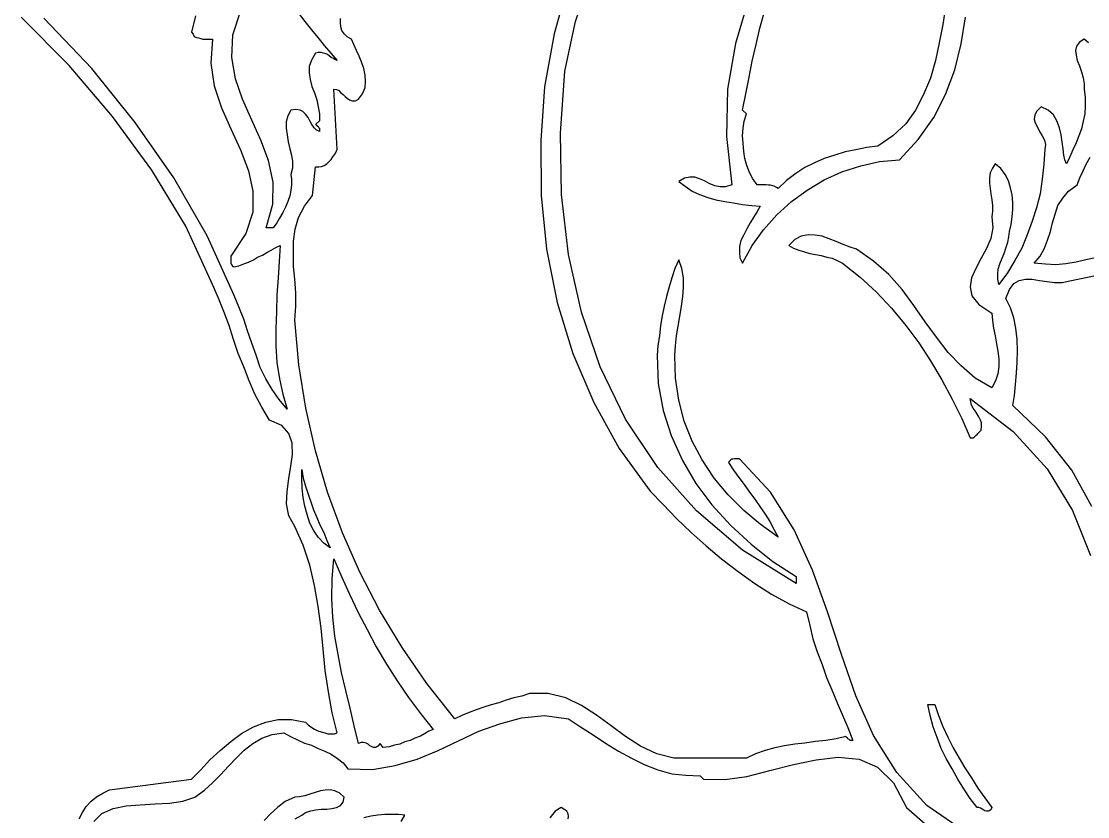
# Model space of a CAD drawing. Extents: x 0.03 to 8.99, y 0.03 to 7.32.
# Drawn here: x 0.557 to 2.542, y 3.314 to 4.794 of the extents above; entities that cross this region are included whole.
import ezdxf

# ---------------------------------------------------------------- set-up
doc = ezdxf.new("R2010")
doc.units = 0
doc.layers.add('1', color=7, linetype='Continuous')

msp = doc.modelspace()

# ---------------------------------------------------------------- linework, layer by layer
for points in [[(0.665, 3.31), (0.671, 3.322), (0.678, 3.333), (0.687, 3.343), (0.697, 3.351), (0.709, 3.358), (0.721, 3.364), (0.874, 3.384), (0.891, 3.401), (0.908, 3.42), (0.927, 3.437), (0.947, 3.454), (0.967, 3.469), (0.989, 3.481), (1.012, 3.49), (1.035, 3.495), (1.06, 3.495), (1.086, 3.49), (1.091, 3.485), (1.096, 3.481), (1.103, 3.477), (1.109, 3.474), (1.115, 3.472), (1.122, 3.47), (1.128, 3.468), (1.134, 3.468), (1.14, 3.468), (1.145, 3.47), (1.136, 3.507), (1.129, 3.546), (1.123, 3.586), (1.119, 3.626), (1.115, 3.665), (1.11, 3.705), (1.103, 3.744), (1.094, 3.782), (1.082, 3.819), (1.066, 3.854), (1.055, 3.874), (1.051, 3.896), (1.052, 3.919), (1.055, 3.943), (1.059, 3.966), (1.062, 3.988), (1.061, 4.009), (1.055, 4.027), (1.042, 4.042), (1.019, 4.052), (1.005, 4.076), (0.992, 4.1), (0.981, 4.125), (0.971, 4.151), (0.961, 4.176), (0.952, 4.202), (0.944, 4.228), (0.934, 4.254), (0.924, 4.279), (0.913, 4.304), (0.863, 4.413), (0.8, 4.517), (0.727, 4.617), (0.646, 4.712), (0.557, 4.802)], [(2.258, 3.523), (2.265, 3.502), (2.273, 3.482), (2.282, 3.462), (2.292, 3.442), (2.303, 3.423), (2.314, 3.405), (2.326, 3.386), (2.338, 3.367), (2.351, 3.349), (2.364, 3.331), (2.362, 3.327), (2.359, 3.325), (2.357, 3.324), (2.354, 3.324), (2.351, 3.325), (2.349, 3.326), (2.346, 3.328), (2.343, 3.33), (2.34, 3.331), (2.337, 3.331), (2.324, 3.348), (2.312, 3.366), (2.301, 3.384), (2.29, 3.403), (2.279, 3.422), (2.27, 3.441), (2.262, 3.461), (2.255, 3.481), (2.249, 3.502), (2.245, 3.523), (2.258, 3.523)]]:
    msp.add_lwpolyline(points)
at = {"layer": '1'}
for points in [[(1.576, 4.867), (1.549, 4.771), (1.531, 4.672), (1.524, 4.572), (1.525, 4.47), (1.535, 4.37), (1.555, 4.271), (1.584, 4.176), (1.623, 4.085), (1.67, 3.999), (1.728, 3.92), (1.752, 3.895), (1.777, 3.869), (1.804, 3.843), (1.832, 3.818), (1.861, 3.794), (1.892, 3.77), (1.923, 3.748), (1.954, 3.728), (1.987, 3.71), (2.019, 3.695), (2.025, 3.67), (2.031, 3.645), (2.039, 3.621), (2.048, 3.597), (2.056, 3.573), (2.066, 3.55), (2.076, 3.526), (2.086, 3.503), (2.096, 3.48), (2.105, 3.456), (2.103, 3.456), (2.101, 3.456), (2.1, 3.456), (2.098, 3.458), (2.096, 3.459), (2.095, 3.46), (2.093, 3.462), (2.092, 3.463), (2.074, 3.459), (2.055, 3.456), (2.036, 3.454), (2.016, 3.451), (1.997, 3.449), (1.978, 3.446), (1.96, 3.442), (1.942, 3.437), (1.924, 3.431), (1.907, 3.423), (1.899, 3.423), (1.89, 3.423), (1.881, 3.423), (1.871, 3.423), (1.86, 3.423), (1.85, 3.423), (1.839, 3.423), (1.828, 3.423), (1.818, 3.423), (1.807, 3.423), (1.772, 3.423), (1.74, 3.431), (1.71, 3.445), (1.682, 3.463), (1.655, 3.483), (1.628, 3.503), (1.6, 3.521), (1.571, 3.535), (1.538, 3.543), (1.503, 3.543), (1.489, 3.538), (1.474, 3.535), (1.46, 3.531), (1.446, 3.526), (1.432, 3.522), (1.418, 3.518), (1.404, 3.513), (1.391, 3.508), (1.377, 3.502), (1.364, 3.496), (1.312, 3.562), (1.266, 3.629), (1.224, 3.698), (1.187, 3.769), (1.155, 3.842), (1.127, 3.918), (1.105, 3.995), (1.087, 4.074), (1.074, 4.155), (1.066, 4.238), (1.068, 4.264), (1.068, 4.289), (1.066, 4.314), (1.064, 4.338), (1.064, 4.362), (1.064, 4.385), (1.067, 4.407), (1.073, 4.429), (1.084, 4.45), (1.099, 4.47), (1.105, 4.523), (1.111, 4.523), (1.116, 4.524), (1.121, 4.526), (1.126, 4.529), (1.13, 4.533), (1.134, 4.537), (1.137, 4.542), (1.141, 4.547), (1.143, 4.551), (1.145, 4.556), (1.139, 4.668), (1.144, 4.667), (1.148, 4.665), (1.152, 4.661), (1.156, 4.658), (1.16, 4.654), (1.164, 4.651), (1.168, 4.648), (1.173, 4.646), (1.179, 4.646), (1.185, 4.649), (1.192, 4.659), (1.197, 4.671), (1.198, 4.682), (1.197, 4.694), (1.195, 4.706), (1.191, 4.717), (1.186, 4.729), (1.181, 4.74), (1.176, 4.751), (1.172, 4.761), (1.164, 4.765), (1.158, 4.771), (1.154, 4.777), (1.152, 4.784), (1.151, 4.792), (1.151, 4.799)], [(2.317, 3.284), (2.243, 3.335), (2.187, 3.396), (2.144, 3.465), (2.111, 3.539), (2.084, 3.616), (2.058, 3.695), (2.03, 3.773), (1.996, 3.848), (1.952, 3.918), (1.894, 3.98), (1.891, 3.98), (1.888, 3.98), (1.885, 3.98), (1.882, 3.979), (1.88, 3.979), (1.878, 3.978), (1.877, 3.977), (1.875, 3.975), (1.874, 3.973), (1.883, 3.959), (1.893, 3.945), (1.903, 3.932), (1.913, 3.918), (1.923, 3.905), (1.932, 3.891), (1.942, 3.877), (1.951, 3.863), (1.959, 3.848), (1.966, 3.834), (1.933, 3.858), (1.902, 3.884), (1.873, 3.913), (1.847, 3.944), (1.825, 3.978), (1.806, 4.013), (1.791, 4.05), (1.781, 4.089), (1.775, 4.13), (1.774, 4.172), (1.775, 4.19), (1.777, 4.209), (1.78, 4.227), (1.783, 4.245), (1.786, 4.264), (1.789, 4.282), (1.79, 4.299), (1.79, 4.317), (1.787, 4.334), (1.781, 4.35), (1.774, 4.334), (1.768, 4.317), (1.763, 4.3), (1.758, 4.282), (1.754, 4.264), (1.75, 4.246), (1.747, 4.228), (1.745, 4.209), (1.742, 4.191), (1.741, 4.172), (1.743, 4.12), (1.752, 4.07), (1.767, 4.023), (1.788, 3.977), (1.813, 3.934), (1.843, 3.894), (1.878, 3.856), (1.916, 3.821), (1.956, 3.789), (2, 3.761), (2, 3.748), (1.9, 3.81), (1.814, 3.883), (1.742, 3.964), (1.682, 4.054), (1.635, 4.151), (1.6, 4.253), (1.576, 4.36), (1.563, 4.472), (1.561, 4.586), (1.569, 4.701), (1.589, 4.794), (1.619, 4.883)], [(1.911, 4.835), (1.887, 4.753), (1.872, 4.668), (1.87, 4.58), (1.88, 4.49), (1.868, 4.486), (1.858, 4.486), (1.848, 4.488), (1.838, 4.492), (1.829, 4.497), (1.82, 4.501), (1.811, 4.504), (1.802, 4.504), (1.792, 4.502), (1.781, 4.496), (1.793, 4.487), (1.806, 4.478), (1.82, 4.472), (1.835, 4.466), (1.85, 4.462), (1.867, 4.459), (1.883, 4.456), (1.9, 4.453), (1.917, 4.451), (1.933, 4.45), (1.927, 4.44), (1.921, 4.43), (1.914, 4.419), (1.908, 4.408), (1.902, 4.397), (1.897, 4.386), (1.894, 4.375), (1.894, 4.364), (1.895, 4.354), (1.9, 4.344), (1.918, 4.377), (1.939, 4.406), (1.964, 4.434), (1.991, 4.459), (2.02, 4.48), (2.052, 4.499), (2.085, 4.514), (2.12, 4.525), (2.155, 4.533), (2.192, 4.536), (2.227, 4.574), (2.256, 4.615), (2.278, 4.658), (2.295, 4.704), (2.307, 4.752), (2.315, 4.802)], [(1.073, 4.809), (1.085, 4.794), (1.097, 4.778), (1.109, 4.764), (1.121, 4.749), (1.133, 4.735), (1.145, 4.721), (1.141, 4.723), (1.138, 4.725), (1.134, 4.727), (1.13, 4.73), (1.127, 4.732), (1.123, 4.734), (1.119, 4.735), (1.115, 4.736), (1.11, 4.736), (1.105, 4.735), (1.097, 4.722), (1.093, 4.71), (1.093, 4.698), (1.095, 4.686), (1.098, 4.673), (1.103, 4.661), (1.107, 4.648), (1.11, 4.635), (1.112, 4.622), (1.112, 4.609), (1.105, 4.602), (1.107, 4.601), (1.108, 4.599), (1.11, 4.598), (1.111, 4.596), (1.112, 4.595), (1.112, 4.593), (1.112, 4.591), (1.112, 4.589), (1.106, 4.592), (1.102, 4.596), (1.098, 4.602), (1.094, 4.609), (1.091, 4.615), (1.086, 4.621), (1.081, 4.626), (1.076, 4.629), (1.068, 4.63), (1.059, 4.629), (1.053, 4.618), (1.05, 4.607), (1.05, 4.595), (1.052, 4.583), (1.054, 4.57), (1.057, 4.557), (1.06, 4.545), (1.062, 4.533), (1.062, 4.521), (1.059, 4.509), (1.06, 4.5), (1.06, 4.49), (1.059, 4.479), (1.057, 4.469), (1.053, 4.459), (1.049, 4.448), (1.044, 4.438), (1.038, 4.428), (1.033, 4.419), (1.026, 4.41), (1.013, 4.41), (1.025, 4.454), (1.026, 4.495), (1.017, 4.535), (1.003, 4.573), (0.986, 4.61), (0.969, 4.649), (0.956, 4.687), (0.949, 4.727), (0.951, 4.769), (0.966, 4.814)], [(2.278, 4.821), (2.273, 4.788), (2.266, 4.754), (2.259, 4.721), (2.25, 4.688), (2.237, 4.658), (2.222, 4.629), (2.204, 4.603), (2.18, 4.581), (2.152, 4.562), (2.131, 4.559), (2.111, 4.555), (2.091, 4.551), (2.072, 4.545), (2.052, 4.539), (2.034, 4.531), (2.016, 4.522), (1.999, 4.511), (1.982, 4.498), (1.966, 4.483), (1.963, 4.485), (1.959, 4.487), (1.956, 4.488), (1.952, 4.489), (1.948, 4.489), (1.944, 4.49), (1.939, 4.49), (1.935, 4.49), (1.931, 4.49), (1.927, 4.49), (1.919, 4.501), (1.913, 4.513), (1.908, 4.526), (1.904, 4.539), (1.902, 4.552), (1.901, 4.567), (1.9, 4.581), (1.901, 4.595), (1.903, 4.608), (1.907, 4.622), (1.9, 4.629), (1.906, 4.659), (1.912, 4.69), (1.918, 4.72), (1.925, 4.751), (1.932, 4.781), (1.94, 4.81)], [(0.881, 4.804), (0.874, 4.774), (0.877, 4.77), (0.879, 4.766), (0.883, 4.764), (0.887, 4.763), (0.891, 4.762), (0.895, 4.761), (0.9, 4.761), (0.904, 4.761), (0.909, 4.761), (0.913, 4.761), (0.91, 4.716), (0.916, 4.674), (0.93, 4.633), (0.947, 4.594), (0.965, 4.555), (0.98, 4.516), (0.988, 4.478), (0.988, 4.439), (0.975, 4.399), (0.947, 4.357), (0.947, 4.354), (0.947, 4.351), (0.947, 4.349), (0.947, 4.346), (0.947, 4.344), (0.948, 4.342), (0.949, 4.34), (0.951, 4.338), (0.953, 4.337), (0.962, 4.339), (0.971, 4.343), (0.98, 4.346), (0.989, 4.35), (0.997, 4.355), (1.006, 4.359), (1.014, 4.364), (1.022, 4.368), (1.031, 4.373), (1.039, 4.377), (1.037, 4.347), (1.035, 4.317), (1.033, 4.285), (1.032, 4.254), (1.031, 4.222), (1.031, 4.19), (1.033, 4.159), (1.038, 4.129), (1.044, 4.1), (1.052, 4.072), (1.037, 4.09), (1.024, 4.109), (1.012, 4.129), (1.002, 4.15), (0.994, 4.173), (0.986, 4.195), (0.978, 4.218), (0.971, 4.24), (0.962, 4.263), (0.953, 4.284), (0.903, 4.395), (0.841, 4.503), (0.769, 4.606), (0.688, 4.706), (0.599, 4.8)], [(2.544, 4.754), (2.536, 4.761), (2.527, 4.755), (2.522, 4.748), (2.52, 4.74), (2.521, 4.731), (2.523, 4.721), (2.527, 4.711), (2.531, 4.7), (2.534, 4.689), (2.536, 4.678), (2.536, 4.668), (2.538, 4.652), (2.538, 4.637), (2.537, 4.622), (2.534, 4.608), (2.531, 4.594), (2.526, 4.581), (2.521, 4.568), (2.515, 4.555), (2.509, 4.542), (2.503, 4.529), (2.5, 4.536), (2.498, 4.545), (2.497, 4.557), (2.495, 4.569), (2.493, 4.583), (2.49, 4.596), (2.485, 4.609), (2.479, 4.62), (2.469, 4.629), (2.456, 4.635), (2.448, 4.627), (2.444, 4.62), (2.443, 4.612), (2.445, 4.605), (2.449, 4.597), (2.453, 4.589), (2.458, 4.581), (2.462, 4.573), (2.464, 4.565), (2.463, 4.556), (2.461, 4.528), (2.458, 4.5), (2.454, 4.473), (2.447, 4.447), (2.439, 4.422), (2.43, 4.397), (2.42, 4.372), (2.407, 4.349), (2.393, 4.326), (2.377, 4.304), (2.375, 4.314), (2.375, 4.324), (2.376, 4.333), (2.379, 4.343), (2.383, 4.353), (2.387, 4.362), (2.39, 4.372), (2.394, 4.383), (2.396, 4.393), (2.397, 4.403), (2.4, 4.416), (2.402, 4.43), (2.403, 4.444), (2.403, 4.457), (2.402, 4.471), (2.399, 4.484), (2.395, 4.497), (2.389, 4.509), (2.381, 4.52), (2.37, 4.529), (2.365, 4.521), (2.361, 4.512), (2.36, 4.503), (2.36, 4.493), (2.361, 4.483), (2.362, 4.473), (2.364, 4.462), (2.365, 4.451), (2.365, 4.441), (2.364, 4.43), (2.366, 4.41), (2.362, 4.39), (2.354, 4.371), (2.344, 4.353), (2.334, 4.334), (2.326, 4.317), (2.324, 4.3), (2.327, 4.283), (2.34, 4.267), (2.364, 4.251), (2.365, 4.237), (2.367, 4.223), (2.37, 4.209), (2.373, 4.194), (2.375, 4.18), (2.377, 4.166), (2.377, 4.152), (2.375, 4.138), (2.371, 4.125), (2.364, 4.112), (2.333, 4.13), (2.307, 4.153), (2.283, 4.178), (2.261, 4.206), (2.24, 4.235), (2.219, 4.265), (2.197, 4.295), (2.172, 4.323), (2.144, 4.348), (2.112, 4.37), (2.1, 4.374), (2.087, 4.379), (2.074, 4.384), (2.061, 4.389), (2.048, 4.394), (2.035, 4.396), (2.022, 4.397), (2.009, 4.394), (1.997, 4.388), (1.986, 4.377), (1.995, 4.372), (2.005, 4.368), (2.015, 4.365), (2.025, 4.362), (2.036, 4.36), (2.046, 4.358), (2.057, 4.355), (2.067, 4.353), (2.076, 4.349), (2.086, 4.344), (2.119, 4.318), (2.149, 4.29), (2.177, 4.26), (2.204, 4.228), (2.228, 4.196), (2.25, 4.162), (2.271, 4.127), (2.29, 4.091), (2.308, 4.055), (2.324, 4.019), (2.327, 4.019), (2.329, 4.019), (2.331, 4.02), (2.333, 4.022), (2.335, 4.024), (2.337, 4.025), (2.338, 4.027), (2.34, 4.029), (2.342, 4.031), (2.344, 4.033), (2.345, 4.04), (2.345, 4.047), (2.343, 4.052), (2.34, 4.058), (2.336, 4.064), (2.333, 4.069), (2.329, 4.074), (2.326, 4.08), (2.325, 4.086), (2.324, 4.092), (2.404, 4.031), (2.467, 3.961), (2.514, 3.884), (2.548, 3.8)], [(2.557, 4.354), (2.539, 4.35), (2.521, 4.346), (2.502, 4.343), (2.483, 4.341), (2.464, 4.342), (2.443, 4.344), (2.454, 4.357), (2.462, 4.372), (2.468, 4.387), (2.473, 4.403), (2.477, 4.419), (2.482, 4.435), (2.487, 4.451), (2.496, 4.465), (2.507, 4.478), (2.523, 4.49), (2.528, 4.503), (2.534, 4.516), (2.54, 4.528), (2.547, 4.541)], [(2.55, 3.891), (2.513, 3.959), (2.464, 4.021), (2.403, 4.079), (2.406, 4.098), (2.408, 4.118), (2.41, 4.139), (2.411, 4.16), (2.412, 4.181), (2.411, 4.202), (2.409, 4.223), (2.405, 4.242), (2.399, 4.261), (2.39, 4.278), (2.397, 4.295), (2.405, 4.306), (2.415, 4.312), (2.427, 4.314), (2.439, 4.314), (2.453, 4.312), (2.467, 4.31), (2.481, 4.308), (2.495, 4.308), (2.509, 4.311), (2.59, 4.328)], [(1.132, 3.814), (1.12, 3.823), (1.11, 3.834), (1.101, 3.847), (1.094, 3.86), (1.089, 3.876), (1.085, 3.892), (1.082, 3.908), (1.08, 3.925), (1.079, 3.943), (1.079, 3.96), (1.082, 3.944), (1.086, 3.929), (1.091, 3.914), (1.096, 3.9), (1.101, 3.885), (1.107, 3.871), (1.113, 3.857), (1.12, 3.843), (1.126, 3.828), (1.132, 3.814)], [(1.324, 3.476), (1.316, 3.473), (1.308, 3.468), (1.3, 3.464), (1.29, 3.46), (1.281, 3.456), (1.271, 3.453), (1.262, 3.449), (1.252, 3.447), (1.242, 3.444), (1.231, 3.443), (1.225, 3.45), (1.221, 3.445), (1.217, 3.443), (1.213, 3.443), (1.21, 3.444), (1.206, 3.446), (1.203, 3.449), (1.199, 3.451), (1.194, 3.452), (1.19, 3.452), (1.185, 3.45), (1.177, 3.483), (1.169, 3.516), (1.161, 3.549), (1.153, 3.582), (1.147, 3.616), (1.141, 3.65), (1.137, 3.685), (1.135, 3.72), (1.136, 3.757), (1.139, 3.794), (1.153, 3.761), (1.168, 3.728), (1.184, 3.694), (1.201, 3.662), (1.218, 3.63), (1.237, 3.598), (1.257, 3.567), (1.278, 3.536), (1.3, 3.506), (1.324, 3.476)], [(0.692, 3.305), (0.707, 3.32), (0.728, 3.329), (0.752, 3.334), (0.778, 3.336), (0.806, 3.338), (0.833, 3.339), (0.858, 3.343), (0.88, 3.35), (0.898, 3.363), (0.913, 3.377), (0.928, 3.392), (0.943, 3.408), (0.957, 3.423), (0.972, 3.438), (0.988, 3.45), (1.005, 3.46), (1.024, 3.467), (1.046, 3.47), (1.058, 3.463), (1.071, 3.457), (1.084, 3.451), (1.097, 3.447), (1.11, 3.441), (1.122, 3.436), (1.134, 3.43), (1.146, 3.422), (1.156, 3.414), (1.165, 3.403), (1.211, 3.402), (1.253, 3.409), (1.294, 3.421), (1.333, 3.437), (1.371, 3.455), (1.409, 3.473), (1.448, 3.487), (1.488, 3.498), (1.531, 3.502), (1.576, 3.496), (1.598, 3.481), (1.622, 3.466), (1.645, 3.451), (1.669, 3.436), (1.693, 3.423), (1.717, 3.411), (1.742, 3.401), (1.768, 3.394), (1.794, 3.391), (1.821, 3.39), (1.827, 3.384), (1.867, 3.383), (1.908, 3.389), (1.951, 3.4), (1.995, 3.411), (2.037, 3.42), (2.078, 3.425), (2.117, 3.421), (2.151, 3.406), (2.181, 3.377), (2.205, 3.331), (2.304, 3.245)], [(1.067, 3.31), (1.079, 3.317), (1.086, 3.322), (1.096, 3.325), (1.105, 3.327), (1.115, 3.328), (1.126, 3.328), (1.135, 3.329), (1.144, 3.331), (1.151, 3.335), (1.156, 3.341), (1.158, 3.35), (1.15, 3.358), (1.141, 3.362), (1.132, 3.364), (1.123, 3.363), (1.114, 3.362), (1.104, 3.359), (1.094, 3.356), (1.085, 3.353), (1.075, 3.351), (1.066, 3.35), (1.048, 3.342), (1.034, 3.331), (1.021, 3.319), (1.009, 3.307)], [(1.264, 3.305), (1.271, 3.317), (1.259, 3.318), (1.247, 3.318), (1.234, 3.318), (1.221, 3.317), (1.208, 3.315), (1.195, 3.312)], [(1.575, 3.31), (1.576, 3.314), (1.575, 3.319), (1.573, 3.324), (1.569, 3.327), (1.562, 3.331), (1.551, 3.324), (1.541, 3.312)]]:
    msp.add_lwpolyline(points, dxfattribs=at)

doc.saveas('drawing.dxf')
